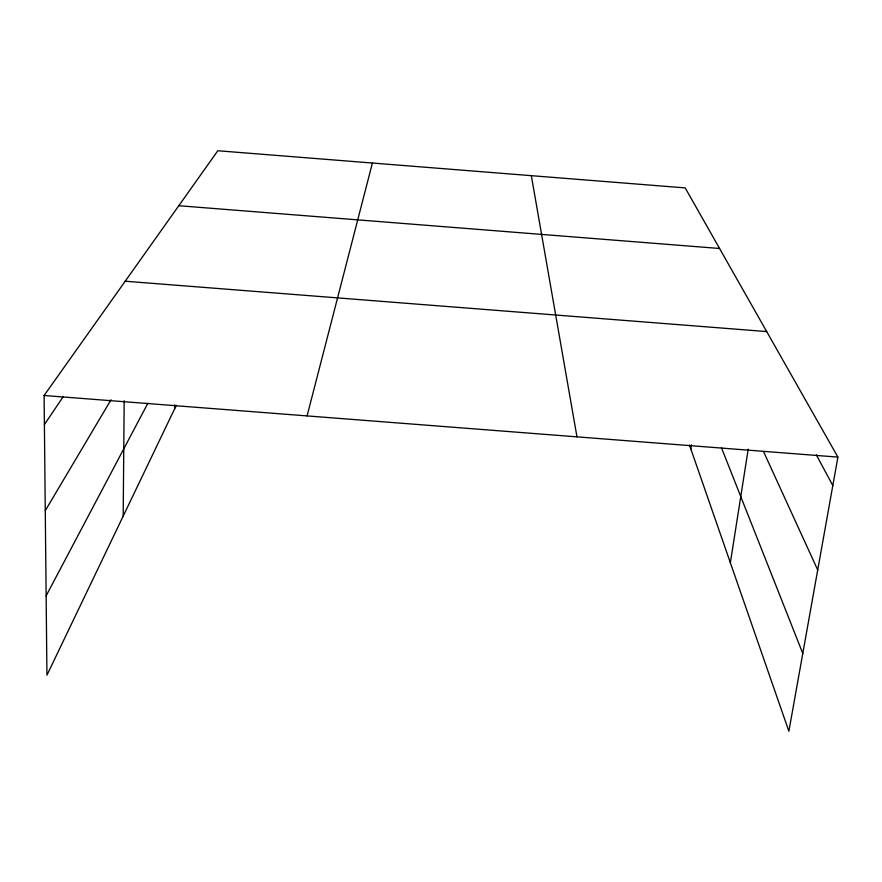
<?xml version="1.0" encoding="UTF-8"?>
<svg xmlns="http://www.w3.org/2000/svg" width="882" height="882" viewBox="0 0 882 882"><rect width="100%" height="100%" fill="white"/><g stroke="black" fill="none" stroke-linecap="round" stroke-linejoin="round"><path stroke-width="1.32" d="M123.182 516.146L124.186 400.66M174.625 408.829L174.713 404.75M690.815 448.883L691.389 444.859M730.362 562.771L748.223 449.103M176.323 405.29L46.944 675.182L44.1 395.5L217.821 150.745L685.204 187.899L837.9 457.108L788.872 731.255L689.504 445.123M307.079 415.907L372.413 163.038M46.14 595.824L147.9 403.195M45.269 510.678L111.033 399.755M44.398 424.54L63.427 396.393M178.792 205.715L719.569 248.481M125.211 281.215L766.701 331.577M44.1 395.5L837.9 457.108M816.335 454.836L832.806 485.574M763.547 451.617L817.713 569.981M721.454 447.714L802.785 653.452M531.328 175.672L576.971 436.855"/></g></svg>
